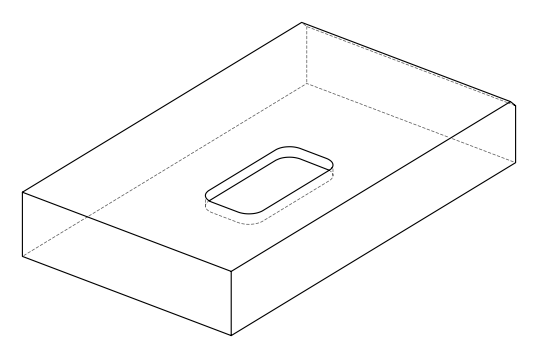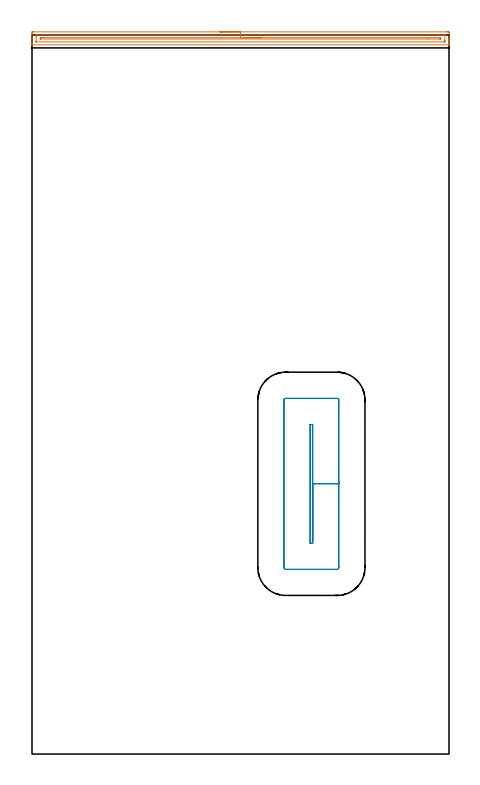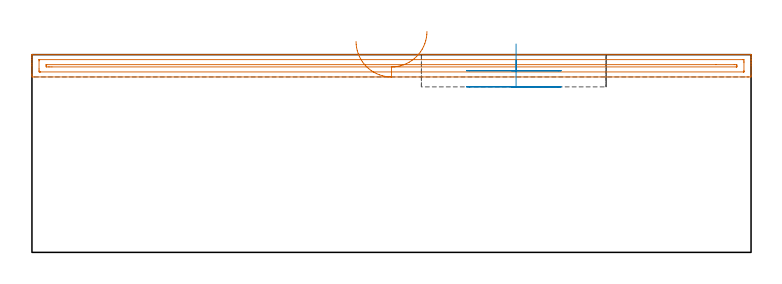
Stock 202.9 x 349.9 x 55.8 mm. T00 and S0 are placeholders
(PLAN: 2 operations, 1 tool changes, 6.7 min)
(1 AREA_MILL | FG_CHAMFER_SURFACE | UGT0205_001 | 5.03 min | 4031 mm3)
(2 MILL_RECTANGULAR_POCKET | POCKET_RECTANGULAR_STRAIGHT | UGT0201_109 | Follow Part, ap 6.35, ae 75% | 1.64 min | 50077 mm3)
(TOOL UGT0205_001 | Chamfer Mill 20 x 3 x 45 deg. | D20 FL50 Z2)
(TOOL UGT0201_109 | End Mill 25.4 mm | D25.4 FL25 Z2)
(OP 1 AREA_MILL)
G17 G21 G94 G90
T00 M6
G54
G17 G0 G90 X91.45 Y351.4 S1061 M3
G43 Z65.8 H0
Z59.5
G94 G1 X91.488 Z58.628 F250.
X91.602 Z57.764
X91.791 Z56.912
X92.053 Z56.08
X92.387 Z55.274
X92.79 Z54.5
X93.259 Z53.764
X93.79 Z53.072
X94.379 Z52.429
X95.022 Z51.84
X95.714 Z51.308
X96.45 Z50.84
X97.224 Z50.437
X98.03 Z50.103
X98.862 Z49.841
X99.714 Z49.652
X100.578 Z49.538
X101.45 Z49.5
X201.795
X202.295 Y351.399 Z49.501
X202.789 Y351.394 Z49.503
X202.891 Y351.391 Z49.505
X202.9 Y350.904 Z49.992
Y348.25 Z52.644
Y347.68 Z53.216
Y347.365 Z53.531
Y346.796 Z54.1
Y346.481 Z54.414
Y345.851 Z55.049
Y345.453 Z55.446
Y345.119 Z55.772
X202.892 Y345.103 Z55.788
X202.742 Y345.1 Z55.8
X0.159
X0.008 Y345.103 Z55.788
X0. Y345.119 Z55.772
Y345.453 Z55.446
Y345.85 Z55.049
Y346.481 Z54.414
Y347.681 Z53.216
Y348.25 Z52.644
Y350.619 Z50.277
X0.003 Y350.904 Z49.992
X0.009 Y351.391 Z49.505
X0.11 Y351.394 Z49.503
X0.605 Y351.4 Z49.5
X101.45
Y349.986 Z50.914
X200.731 Y349.985 Z50.915
X200.825 Y349.984 Z50.916
X200.871 Y349.981 Z50.919
X200.887 Y349.979 Z50.921
X200.89 Y349.968 Z50.932
X200.895 Y349.864 Z51.036
X200.899 Y349.633 Z51.267
Y347.365 Z53.535
X200.897 Y346.981 Z53.919
X200.89 Y346.593 Z54.307
X200.877 Y346.521 Z54.379
X200.831 Y346.519 Z54.381
X200.725 Y346.516 Z54.384
X200.51 Y346.514 Z54.386
X200.476
X2.169 Y346.515 Z54.385
X2.075 Y346.516 Z54.384
X2.029 Y346.519 Z54.381
X2.013 Y346.521 Z54.379
X2.01 Y346.532 Z54.368
X2.005 Y346.636 Z54.264
X2.001 Y346.867 Z54.033
Y349.135 Z51.765
X2.003 Y349.519 Z51.381
X2.01 Y349.907 Z50.993
X2.023 Y349.979 Z50.921
X2.069 Y349.981 Z50.919
X2.175 Y349.984 Z50.916
X2.39 Y349.986 Z50.914
X2.424
X101.45
Y348.572 Z52.328
X198.725 Y348.571 Z52.329
X198.833 Y348.569 Z52.331
X198.871 Y348.567 Z52.333
X198.886 Y348.566 Z52.334
X198.89 Y348.538 Z52.362
X198.895 Y348.423 Z52.477
X198.896 Y348.25 Z52.65
X198.893 Y348.084 Z52.816
X198.878 Y347.936 Z52.964
X198.725 Y347.934 Z52.966
X198.156 Y347.93 Z52.97
X192.988 Y347.929 Z52.971
X4.175
X4.067 Y347.931 Z52.969
X4.029 Y347.933 Z52.967
X4.014 Y347.934 Z52.966
X4.01 Y347.962 Z52.938
X4.005 Y348.077 Z52.823
X4.004 Y348.25 Z52.65
X4.007 Y348.416 Z52.484
X4.022 Y348.565 Z52.335
X4.175 Y348.566 Z52.334
X4.744 Y348.571 Z52.329
X5.067
X5.635 Y348.572 Z52.328
X101.45
X102.322 Z52.366
X103.187 Z52.48
X104.038 Z52.669
X104.87 Z52.932
X105.676 Z53.265
X106.45 Z53.668
X107.186 Z54.137
X107.878 Z54.668
X108.521 Z55.257
X109.11 Z55.901
X109.642 Z56.593
X110.11 Z57.328
X110.513 Z58.102
X110.847 Z58.908
X111.109 Z59.74
X111.298 Z60.592
X111.412 Z61.457
X111.45 Z62.328
G0 Z65.8
M5
M2
(OP 2 MILL_RECTANGULAR_POCKET)
G17 G21 G94 G90
T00 M6
G54
G17 G0 G90 X136.6 Y103.323 S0 M3
G43 Z65.8 H0
Z58.8
G94 G1 Y131.5 Z51.25 F250.
Y160.4 F500.
X135.3
Y102.6
X136.6
Y131.5
X149.3
Y172.3
G3 X148.5 Y173.1 R0.8
G1 X123.4
G3 X122.6 Y172.3 R0.8
G1 Y90.7
G3 X123.4 Y89.9 R0.8
G1 X148.5
G3 X149.3 Y90.7 R0.8
G1 Y131.5
Y132.5
G0 X136.6 Y103.323 Z54.25
G1 Y131.5 Z46.7 F250.
Y160.4 F500.
X135.3
Y102.6
X136.6
Y131.5
X149.3
Y172.3
G3 X148.5 Y173.1 R0.8
G1 X123.4
G3 X122.6 Y172.3 R0.8
G1 Y90.7
G3 X123.4 Y89.9 R0.8
G1 X148.5
G3 X149.3 Y90.7 R0.8
G1 Y131.5
Y132.5
G0 Z65.8
M5
M2
